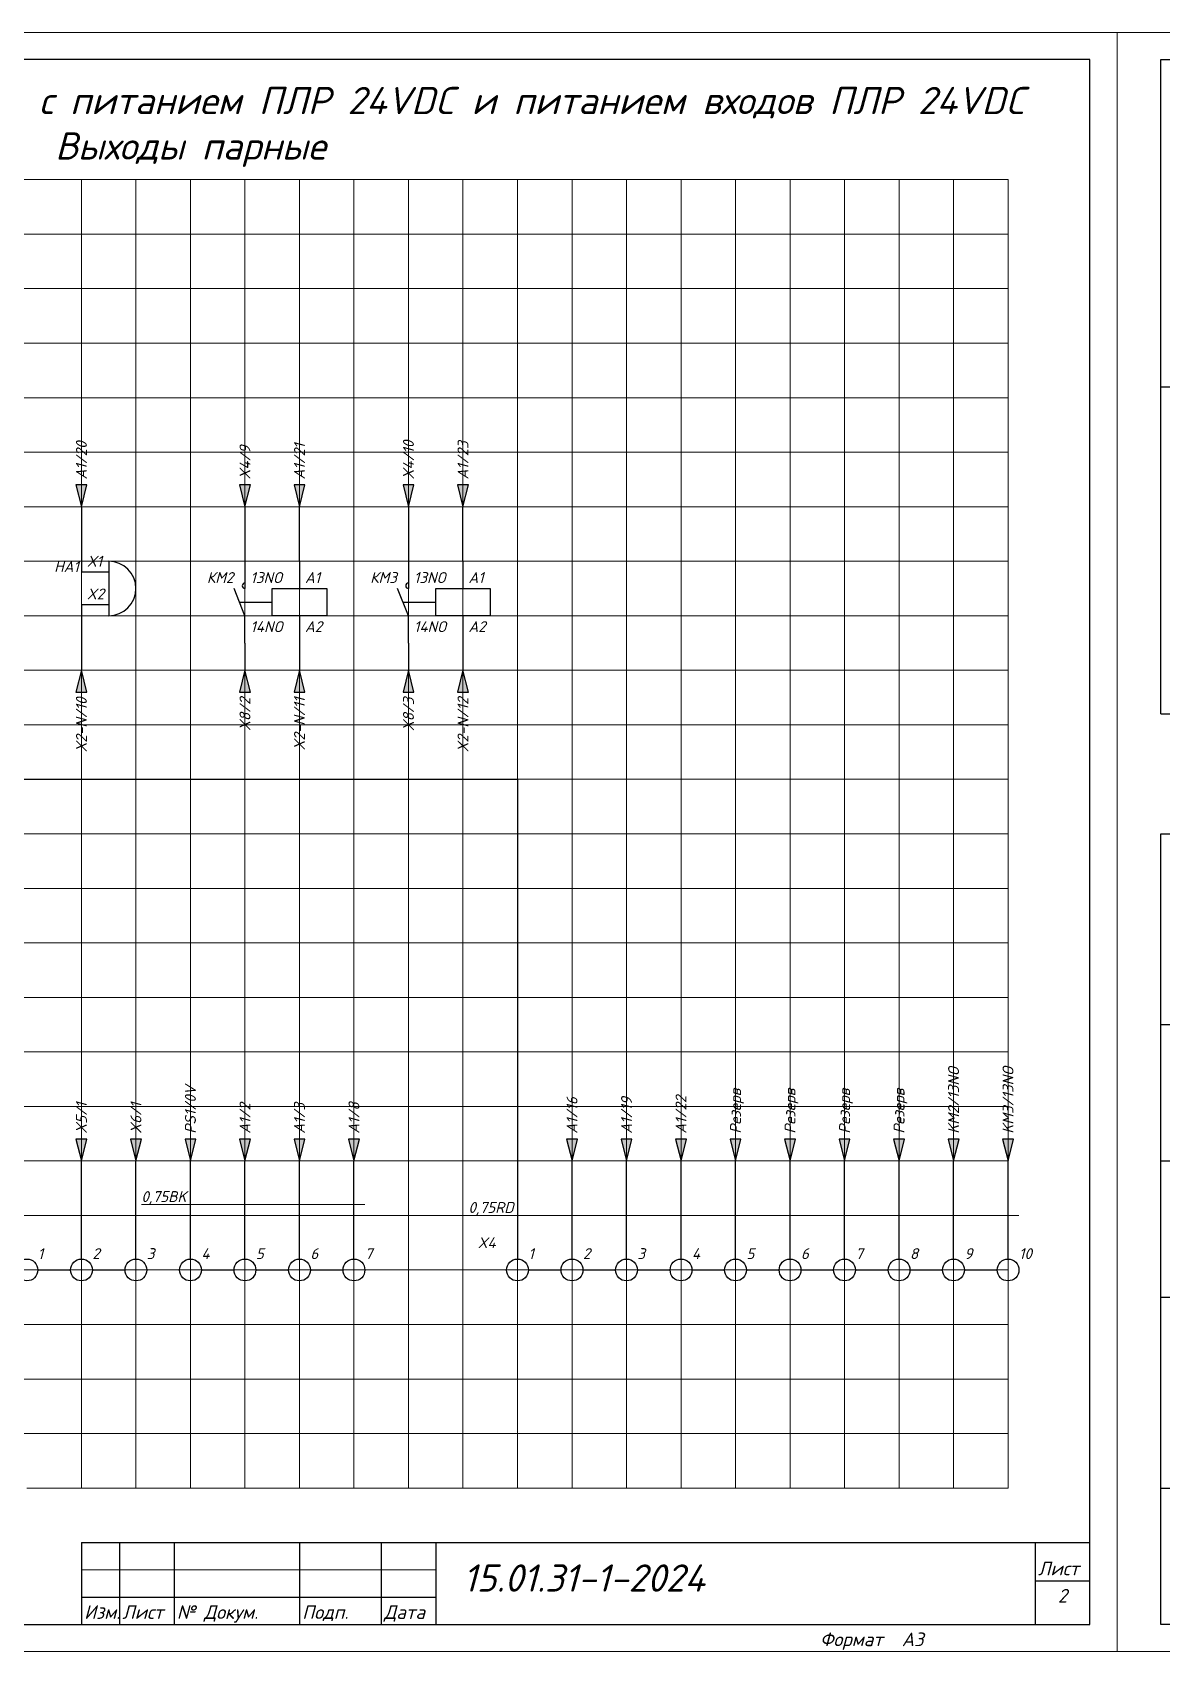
# Model space of a CAD drawing. Header units: millimetres. Extents: x 0 to 53000, y -591 to 24400.
# Drawn here: x 9061 to 9268.2, y 300 to 597 of the extents above; entities that cross this region are included whole.
import ezdxf
from ezdxf.enums import TextEntityAlignment as Align

# ---------------------------------------------------------------- set-up
doc = ezdxf.new("R2010")
doc.units = ezdxf.units.MM
for name, color, linetype, lineweight in [('4', 4, 'Continuous', 15), ('Основная', 7, 'Continuous', 30), ('Тонкая для кабелей', 7, 'Continuous', 15)]:
    doc.layers.add(name, color=color, linetype=linetype, lineweight=lineweight)
doc.layers.add('Привязки', color=2, linetype='Continuous', lineweight=0, plot=False, transparency=0.8)
doc.layers.add('рамка', color=253, linetype='Continuous', lineweight=5, transparency=0.8)
doc.styles.add('текст', font='isocpeui.ttf')

# ---------------------------------------------------------------- blocks, each defined once
blk = doc.blocks.new('*U110')
for p, q in [((8, 232), (8, 292)), ((8, 292), (20, 292)), ((8, 232), (20, 232)), ((8, 172), (8, 232)), ((8, 172), (20, 172)), ((8, 115), (8, 150)), ((8, 150), (20, 150)), ((8, 90), (8, 115)), ((8, 115), (20, 115)), ((8, 65), (8, 90)), ((8, 90), (20, 90)), ((8, 30), (8, 65)), ((8, 65), (20, 65)), ((8, 5), (8, 30)), ((8, 30), (20, 30)), ((230, 20), (415, 20)), ((230, 20), (230, 5)), ((237, 20), (237, 5)), ((247, 20), (247, 5)), ((270, 20), (270, 5)), ((285, 20), (285, 5)), ((295, 20), (295, 5)), ((405, 20), (405, 5)), ((415, 20), (415, 20)), ((415, 20), (415, 20)), ((405, 13), (415, 13)), ((230, 10), (295, 10)), ((20, 5), (8, 5)), ((230, 5), (295, 5)), ((415, 5), (415, 5)), ((415, 5), (415, 5)), ((415, 5), (415, 5)), ((415, 5), (415, 5)), ((415, 5), (415, 5)), ((415, 5), (415, 5)), ((415, 5), (415, 5))]:
    blk.add_line(p, q)
blk.add_lwpolyline([(20, 5), (415, 5), (415, 292), (20, 292)], close=True)
at = {"layer": '4'}
for p, q in [((230, 15), (295, 15)), ((415, 5), (415, 5)), ((415, 5), (415, 5)), ((415, 5), (415, 5)), ((415, 5), (415, 5)), ((415, 5), (415, 5)), ((415, 5), (415, 5)), ((415, 5), (415, 5)), ((415, 5), (415, 5)), ((415, 5), (415, 5))]:
    blk.add_line(p, q, dxfattribs=at)
at = {"layer": 'Привязки'}
blk.add_lwpolyline([(0, 0), (420, 0), (420, 297), (0, 297)], close=True, dxfattribs=at)
at = {"layer": 'рамка'}
blk.add_lwpolyline([(0, 297), (420, 297), (420, 0), (0, 0)], close=True, dxfattribs=at)
at = {"style": 'текст'}
for s, height, p in [('Лист', 2.5, (405.5, 14)), ('Изм.', 2.5, (230.5, 6)), ('Лист', 2.5, (237.5, 6)), ('№ Докум.', 2.5, (247.5, 6)), ('Подп.', 2.5, (270.5, 6)), ('Дата', 2.5, (285.5, 6)), ('Формат', 2.5, (365.5, 1)), ('А3', 2.5, (380.5, 1)), ('Разраб.', 0.0000135, (415, 5)), ('Пров.', 0.0000135, (415, 5)), ('Т.контр.', 0.0000135, (415, 5)), ('Н.контр.', 0.0000135, (415, 5)), ('Утв.', 0.0000135, (415, 5)), ('Лит.', 0.0000135, (415, 5)), ('Масса', 0.0000135, (415, 5)), ('Масштаб', 0.0000135, (415, 5)), ('Листов', 0.0000135, (415, 5)), ('А4', 0.025, (419.61, 0.01)), ('А2', 0.00833, (419.87, 0)), ('А1', 0.00625, (419.9, 0)), ('А0', 0.005, (419.92, 0))]:
    blk.add_text(s, height=height, dxfattribs=at).set_placement(p)
for tag, p, height in [('12', (90, 292), 0.00000373), ('13', (90, 292), 0.00000373), ('27', (90, 292), 0.00000522), ('29', (105, 249), 3.5), ('ИЗМ2', (230.5, 16), 2.5), ('ЛИСТИЗМ2', (237.5, 16), 2.5), ('№ДОКУМИЗМ2', (247.5, 16), 2.5), ('28', (415, 20), 0.0000438), ('ОБОЗНАЧЕНИЕ', (300, 11), 5), ('ИЗМ1', (230.5, 11), 2.5), ('ЛИСТИЗМ1', (237.5, 11), 2.5), ('№ДОКУМИЗМ1', (247.5, 11), 2.5), ('ПОДПИЗМ1', (270.5, 11), 2.5), ('ДАТАИЗМ1', (285.5, 11), 2.5), ('ДАТАНКОНТР', (285.5, 11), 2.5), ('ДАТАУТВ', (285.5, 6), 2.5), ('РАЗРАБ', (415, 5), 0.0000135), ('ЛИСТОВ', (415, 5), 0.0000135), ('ПРОВ', (415, 5), 0.0000135), ('ТКОНТР', (415, 5), 0.0000135), ('НКОНТР', (415, 5), 0.0000135), ('УТВ', (415, 5), 0.0000135), ('10', (415, 5), 0.0000135), ('11', (415, 5), 0.0000135), ('ПОДПИЗМ2', (415, 5), 0.0000135), ('ДАТАИЗМ2', (415, 5), 0.0000135), ('ИЗМ3', (415, 5), 0.0000135), ('ЛИСТИЗМ3', (415, 5), 0.0000135), ('№ДОКУМИЗМ3', (415, 5), 0.0000135), ('ПОДПИЗМ3', (415, 5), 0.0000135), ('ДАТАИЗМ3', (415, 5), 0.0000135), ('ИЗМ4', (415, 5), 0.0000135), ('ЛИСТИЗМ4', (415, 5), 0.0000135), ('№ДОКУМИЗМ4', (415, 5), 0.0000135), ('ПОДПИЗМ4', (415, 5), 0.0000135), ('ДАТАИЗМ4', (415, 5), 0.0000135), ('ДАТАРАЗРАБ', (415, 5), 0.0000135), ('ДАТАПРОВ', (415, 5), 0.0000135), ('ДАТАТКОНТР', (415, 5), 0.0000135)]:
    blk.add_attdef(tag, p, '', height=height, dxfattribs=at)
for tag, p, height, rotation in [('ОБОЗНАЧЕНИЕ-ВЕРХ', (85, 286), 3.5, 180), ('ПРИМЕНЯЕМОСТЬ', (19, 232.5), 2.5, 90), ('СПРАВ№', (19, 172.5), 2.5, 90), ('ДАТАУЧЁТАДУБЛ', (19, 115.5), 2.5, 90), ('ИНВ№ДУБЛ', (19, 90.5), 2.5, 90), ('ВЗАМИНВ№', (19, 65.5), 2.5, 90), ('ДАТАУЧЁТА', (19, 30.5), 2.5, 90), ('ИНВ№ПОДЛ', (19, 5.5), 2.5, 90)]:
    blk.add_attdef(tag, p, '', height=height, rotation=rotation, dxfattribs=at)
blk.add_attdef('30', text='', height=5, dxfattribs=at).set_placement((355, 34), align=Align.MIDDLE)
for tag, height, p in [('ЛИСТ', 2.5, (410, 9)), ('НАИМЕНОВАНИЕ1', 0.000027, (415, 5)), ('НАИМЕНОВАНИЕ2', 0.0000189, (415, 5)), ('НАИМЕНОВАНИЕ3', 0.0000189, (415, 5)), ('НАИМЕНОВАНИЕ4', 0.0000135, (415, 5)), ('МАССА', 0.0000189, (415, 5)), ('МАСШТАБ', 0.0000189, (415, 5)), ('МАТЕРИАЛ1', 0.0000135, (415, 5)), ('МАТЕРИАЛ2', 0.0000135, (415, 5)), ('МАТЕРИАЛ3', 0.0000135, (415, 5)), ('ПРЕДПРИЯТИЕ1', 0.0000189, (415, 5)), ('ПРЕДПРИЯТИЕ2', 0.0000189, (415, 5)), ('ПРЕДПРИЯТИЕ3', 0.0000189, (415, 5))]:
    blk.add_attdef(tag, text='', height=height, dxfattribs=at).set_placement(p, align=Align.CENTER)
for tag in ['ЛИТЕРА', 'ЛИТЕРА2', 'ЛИТЕРА3']:
    blk.add_attdef(tag, text='', height=0.0000135, dxfattribs=at).set_placement((415, 5), align=Align.RIGHT)
for tag in ['ИНДЕКС', 'ИНДЕКС2', 'ИНДЕКС3']:
    blk.add_attdef(tag, text='', height=0.0000135, dxfattribs=at).set_placement((415, 5), align=Align.TOP_LEFT)

msp = doc.modelspace()

# ---------------------------------------------------------------- hatches: boundary and pattern name
at = {"layer": 'Основная'}
h = msp.add_hatch(color=256, dxfattribs=at)
h.dxf.hatch_style = 1
h.paths.add_polyline_path([(9070, 510), (9071, 514), (9070, 514)])
h.paths.add_polyline_path([(9070, 510), (9070, 514), (9069, 514)])
h = msp.add_hatch(color=256, dxfattribs=at)
h.dxf.hatch_style = 1
h.paths.add_polyline_path([(9100, 510), (9101, 514), (9100, 514)])
h.paths.add_polyline_path([(9100, 510), (9100, 514), (9099, 514)])
h = msp.add_hatch(color=256, dxfattribs=at)
h.dxf.hatch_style = 1
h.paths.add_polyline_path([(9110, 510), (9111, 514), (9110, 514)])
h.paths.add_polyline_path([(9110, 510), (9110, 514), (9109, 514)])
h = msp.add_hatch(color=256, dxfattribs=at)
h.dxf.hatch_style = 1
h.paths.add_polyline_path([(9130, 510), (9131, 514), (9130, 514)])
h.paths.add_polyline_path([(9130, 510), (9130, 514), (9129, 514)])
h = msp.add_hatch(color=256, dxfattribs=at)
h.dxf.hatch_style = 1
h.paths.add_polyline_path([(9140, 510), (9141, 514), (9140, 514)])
h.paths.add_polyline_path([(9140, 510), (9140, 514), (9139, 514)])
h = msp.add_hatch(color=256, dxfattribs=at)
h.dxf.hatch_style = 1
h.paths.add_polyline_path([(9070, 480), (9069, 476), (9070, 476)])
h.paths.add_polyline_path([(9070, 480), (9070, 476), (9071, 476)])
h = msp.add_hatch(color=256, dxfattribs=at)
h.dxf.hatch_style = 1
h.paths.add_polyline_path([(9100, 480), (9099, 476), (9100, 476)])
h.paths.add_polyline_path([(9100, 480), (9100, 476), (9101, 476)])
h = msp.add_hatch(color=256, dxfattribs=at)
h.dxf.hatch_style = 1
h.paths.add_polyline_path([(9110, 480), (9109, 476), (9110, 476)])
h.paths.add_polyline_path([(9110, 480), (9110, 476), (9111, 476)])
h = msp.add_hatch(color=256, dxfattribs=at)
h.dxf.hatch_style = 1
h.paths.add_polyline_path([(9130, 480), (9129, 476), (9130, 476)])
h.paths.add_polyline_path([(9130, 480), (9130, 476), (9131, 476)])
h = msp.add_hatch(color=256, dxfattribs=at)
h.dxf.hatch_style = 1
h.paths.add_polyline_path([(9140, 480), (9139, 476), (9140, 476)])
h.paths.add_polyline_path([(9140, 480), (9140, 476), (9141, 476)])
h = msp.add_hatch(color=256, dxfattribs=at)
h.dxf.hatch_style = 1
h.paths.add_polyline_path([(9070, 390), (9071, 394), (9070, 394)])
h.paths.add_polyline_path([(9070, 390), (9070, 394), (9069, 394)])
h = msp.add_hatch(color=256, dxfattribs=at)
h.dxf.hatch_style = 1
h.paths.add_polyline_path([(9080, 390), (9081, 394), (9080, 394)])
h.paths.add_polyline_path([(9080, 390), (9080, 394), (9079, 394)])
h = msp.add_hatch(color=256, dxfattribs=at)
h.dxf.hatch_style = 1
h.paths.add_polyline_path([(9090, 390), (9091, 394), (9090, 394)])
h.paths.add_polyline_path([(9090, 390), (9090, 394), (9089, 394)])
h = msp.add_hatch(color=256, dxfattribs=at)
h.dxf.hatch_style = 1
h.paths.add_polyline_path([(9100, 390), (9101, 394), (9100, 394)])
h.paths.add_polyline_path([(9100, 390), (9100, 394), (9099, 394)])
h = msp.add_hatch(color=256, dxfattribs=at)
h.dxf.hatch_style = 1
h.paths.add_polyline_path([(9110, 390), (9111, 394), (9110, 394)])
h.paths.add_polyline_path([(9110, 390), (9110, 394), (9109, 394)])
h = msp.add_hatch(color=256, dxfattribs=at)
h.dxf.hatch_style = 1
h.paths.add_polyline_path([(9120, 390), (9121, 394), (9120, 394)])
h.paths.add_polyline_path([(9120, 390), (9120, 394), (9119, 394)])
h = msp.add_hatch(color=256, dxfattribs=at)
h.dxf.hatch_style = 1
h.paths.add_polyline_path([(9160, 390), (9161, 394), (9160, 394)])
h.paths.add_polyline_path([(9160, 390), (9160, 394), (9159, 394)])
h = msp.add_hatch(color=256, dxfattribs=at)
h.dxf.hatch_style = 1
h.paths.add_polyline_path([(9170, 390), (9171, 394), (9170, 394)])
h.paths.add_polyline_path([(9170, 390), (9170, 394), (9169, 394)])
h = msp.add_hatch(color=256, dxfattribs=at)
h.dxf.hatch_style = 1
h.paths.add_polyline_path([(9180, 390), (9181, 394), (9180, 394)])
h.paths.add_polyline_path([(9180, 390), (9180, 394), (9179, 394)])
h = msp.add_hatch(color=256, dxfattribs=at)
h.dxf.hatch_style = 1
h.paths.add_polyline_path([(9190, 390), (9191, 394), (9190, 394)])
h.paths.add_polyline_path([(9190, 390), (9190, 394), (9189, 394)])
h = msp.add_hatch(color=256, dxfattribs=at)
h.dxf.hatch_style = 1
h.paths.add_polyline_path([(9200, 390), (9201, 394), (9200, 394)])
h.paths.add_polyline_path([(9200, 390), (9200, 394), (9199, 394)])
h = msp.add_hatch(color=256, dxfattribs=at)
h.dxf.hatch_style = 1
h.paths.add_polyline_path([(9210, 390), (9211, 394), (9210, 394)])
h.paths.add_polyline_path([(9210, 390), (9210, 394), (9209, 394)])
h = msp.add_hatch(color=256, dxfattribs=at)
h.dxf.hatch_style = 1
h.paths.add_polyline_path([(9220, 390), (9221, 394), (9220, 394)])
h.paths.add_polyline_path([(9220, 390), (9220, 394), (9219, 394)])
h = msp.add_hatch(color=256, dxfattribs=at)
h.dxf.hatch_style = 1
h.paths.add_polyline_path([(9230, 390), (9231, 394), (9230, 394)])
h.paths.add_polyline_path([(9230, 390), (9230, 394), (9229, 394)])
h = msp.add_hatch(color=256, dxfattribs=at)
h.dxf.hatch_style = 1
h.paths.add_polyline_path([(9240, 390), (9241, 394), (9240, 394)])
h.paths.add_polyline_path([(9240, 390), (9240, 394), (9239, 394)])

# ---------------------------------------------------------------- linework, layer by layer
for p, q in [((9069, 514), (9070, 510)), ((9071, 514), (9069, 514)), ((9070, 510), (9071, 514)), ((9099, 514), (9100, 510)), ((9101, 514), (9099, 514)), ((9100, 510), (9101, 514)), ((9109, 514), (9110, 510)), ((9111, 514), (9109, 514)), ((9110, 510), (9111, 514)), ((9129, 514), (9130, 510)), ((9131, 514), (9129, 514)), ((9130, 510), (9131, 514)), ((9139, 514), (9140, 510)), ((9141, 514), (9139, 514)), ((9140, 510), (9141, 514)), ((9070, 510), (9070, 498)), ((9100, 510), (9100, 500)), ((9110, 500), (9110, 510)), ((9130, 510), (9130, 500)), ((9140, 500), (9140, 510)), ((9075, 500), (9075, 490)), ((9100, 500), (9100, 495)), ((9110, 500), (9110, 495)), ((9130, 500), (9130, 495)), ((9140, 500), (9140, 495)), ((9075, 498), (9070, 498)), ((9100, 490), (9098, 495)), ((9105, 495), (9115, 495)), ((9105, 490), (9105, 495)), ((9115, 495), (9115, 490)), ((9130, 490), (9128, 495)), ((9135, 495), (9145, 495)), ((9135, 490), (9135, 495)), ((9145, 495), (9145, 490)), ((9075, 492), (9070, 492)), ((9070, 492), (9070, 485)), ((9099.00059, 492.49851), (9105, 492.49851)), ((9129.00059, 492.49851), (9135, 492.49851)), ((9100, 485), (9100, 490)), ((9115, 490), (9105, 490)), ((9110, 490), (9110, 480)), ((9130, 485), (9130, 490)), ((9145, 490), (9135, 490)), ((9140, 490), (9140, 480)), ((9070, 485), (9070, 480)), ((9100, 485), (9100, 480)), ((9130, 485), (9130, 480)), ((9070, 480), (9069, 476)), ((9071, 476), (9070, 480)), ((9100, 480), (9099, 476)), ((9101, 476), (9100, 480)), ((9110, 480), (9109, 476)), ((9111, 476), (9110, 480)), ((9130, 480), (9129, 476)), ((9131, 476), (9130, 480)), ((9140, 480), (9139, 476)), ((9141, 476), (9140, 480)), ((9069, 476), (9071, 476)), ((9099, 476), (9101, 476)), ((9109, 476), (9111, 476)), ((9129, 476), (9131, 476)), ((9139, 476), (9141, 476)), ((8990, 460), (9150, 460)), ((9150, 460), (9150, 380)), ((9069, 394), (9070, 390)), ((9071, 394), (9069, 394)), ((9070, 390), (9071, 394)), ((9079, 394), (9080, 390)), ((9081, 394), (9079, 394)), ((9080, 390), (9081, 394)), ((9089, 394), (9090, 390)), ((9091, 394), (9089, 394)), ((9090, 390), (9091, 394)), ((9099, 394), (9100, 390)), ((9101, 394), (9099, 394)), ((9100, 390), (9101, 394)), ((9109, 394), (9110, 390)), ((9111, 394), (9109, 394)), ((9110, 390), (9111, 394)), ((9119, 394), (9120, 390)), ((9121, 394), (9119, 394)), ((9120, 390), (9121, 394)), ((9159, 394), (9160, 390)), ((9161, 394), (9159, 394)), ((9160, 390), (9161, 394)), ((9169, 394), (9170, 390)), ((9171, 394), (9169, 394)), ((9170, 390), (9171, 394)), ((9179, 394), (9180, 390)), ((9181, 394), (9179, 394)), ((9180, 390), (9181, 394)), ((9189, 394), (9190, 390)), ((9191, 394), (9189, 394)), ((9190, 390), (9191, 394)), ((9199, 394), (9200, 390)), ((9201, 394), (9199, 394)), ((9200, 390), (9201, 394)), ((9209, 394), (9210, 390)), ((9211, 394), (9209, 394)), ((9210, 390), (9211, 394)), ((9219, 394), (9220, 390)), ((9221, 394), (9219, 394)), ((9220, 390), (9221, 394)), ((9229, 394), (9230, 390)), ((9231, 394), (9229, 394)), ((9230, 390), (9231, 394)), ((9239, 394), (9240, 390)), ((9241, 394), (9239, 394)), ((9240, 390), (9241, 394)), ((9070, 380), (9070, 390)), ((9080, 380), (9080, 390)), ((9090, 380), (9090, 390)), ((9100, 380), (9100, 390)), ((9110, 380), (9110, 390)), ((9120, 380), (9120, 390)), ((9160, 380), (9160, 390)), ((9170, 380), (9170, 390)), ((9180, 380), (9180, 390)), ((9190, 380), (9190, 390)), ((9200, 380), (9200, 390)), ((9210, 380), (9210, 390)), ((9220, 380), (9220, 390)), ((9230, 380), (9230, 390)), ((9240, 380), (9240, 390)), ((9070, 372), (9070, 380)), ((9080, 372), (9080, 380)), ((9090, 372), (9090, 380)), ((9100, 372), (9100, 380)), ((9110, 372), (9110, 380)), ((9120, 372), (9120, 380)), ((9150, 380), (9150, 372)), ((9160, 372), (9160, 380)), ((9170, 372), (9170, 380)), ((9180, 372), (9180, 380)), ((9190, 372), (9190, 380)), ((9200, 372), (9200, 380)), ((9210, 372), (9210, 380)), ((9220, 372), (9220, 380)), ((9230, 372), (9230, 380)), ((9240, 372), (9240, 380)), ((9062, 370), (9068, 370)), ((9072, 370), (9078, 370)), ((9092, 370), (9098, 370)), ((9102, 370), (9108, 370)), ((9112, 370), (9118, 370)), ((9152, 370), (9158, 370)), ((9162, 370), (9168, 370)), ((9172, 370), (9178, 370)), ((9182, 370), (9188, 370)), ((9192, 370), (9198, 370)), ((9202, 370), (9208, 370)), ((9212, 370), (9218, 370)), ((9222, 370), (9228, 370)), ((9232, 370), (9238, 370))]:
    msp.add_line(p, q, dxfattribs=at)
for centre in [(9060, 370), (9070, 370), (9080, 370), (9090, 370), (9100, 370), (9110, 370), (9120, 370), (9150, 370), (9160, 370), (9170, 370), (9180, 370), (9190, 370), (9200, 370), (9210, 370), (9220, 370), (9230, 370), (9240, 370)]:
    msp.add_circle(centre, 2, dxfattribs=at)
for centre, radius, start, end in [((9075, 495), 5, 270, 90), ((9100, 495.5), 0.5, 90, 270), ((9130, 495.5), 0.5, 90, 270)]:
    msp.add_arc(centre, radius, start, end, dxfattribs=at)
at = {"layer": 'Привязки'}
for p, q in [((8870, 570), (9240, 570)), ((9070, 570), (9070, 330)), ((9080, 570), (9080, 330)), ((9090, 570), (9090, 330)), ((9100, 570), (9100, 330)), ((9110, 570), (9110, 330)), ((9120, 570), (9120, 330)), ((9130, 570), (9130, 330)), ((9140, 570), (9140, 330)), ((9150, 570), (9150, 330)), ((9160, 570), (9160, 330)), ((9170, 570), (9170, 330)), ((9180, 570), (9180, 330)), ((9190, 570), (9190, 330)), ((9200, 570), (9200, 330)), ((9210, 570), (9210, 330)), ((9220, 570), (9220, 330)), ((9230, 570), (9230, 330)), ((9240, 570), (9240, 330)), ((8870, 560), (9240, 560)), ((8870, 550), (9240, 550)), ((8870, 540), (9240, 540)), ((8870, 530), (9240, 530)), ((8870, 520), (9240, 520)), ((8870, 510), (9240, 510)), ((8870, 500), (9240, 500)), ((8870, 490), (9240, 490)), ((8870, 480), (9240, 480)), ((8870, 470), (9240, 470)), ((8870, 460), (9240, 460)), ((8870, 450), (9240, 450)), ((8870, 440), (9240, 440)), ((8870, 430), (9240, 430)), ((8870, 420), (9240, 420)), ((8870, 410), (9240, 410)), ((8870, 400), (9240, 400)), ((8870, 390), (9240, 390)), ((8870, 380), (9240, 380)), ((8870, 370), (9240, 370)), ((8870, 360), (9240, 360)), ((8870, 350), (9240, 350)), ((8870, 340), (9240, 340)), ((9240, 330), (9060, 330))]:
    msp.add_line(p, q, dxfattribs=at)
at = {"layer": 'Тонкая для кабелей'}
for p, q in [((9122, 382), (9081, 382)), ((9082, 380), (9051, 380)), ((9242, 380), (9141, 380))]:
    msp.add_line(p, q, dxfattribs=at)

# ---------------------------------------------------------------- block references
ref = msp.add_blockref('*U110', (8840, 300))
ref.add_attrib('ОБОЗНАЧЕНИЕ', '15.01.31-1-2024', (9140, 311), dxfattribs={"height": 5, "style": 'текст'})
ref.add_attrib('НАИМЕНОВАНИЕ1', 'Система', dxfattribs={"height": 0.0000189, "style": 'текст'}).set_placement((9254.99954, 305.00017), align=Align.CENTER)
ref.add_attrib('НАИМЕНОВАНИЕ2', 'автоматического управления', dxfattribs={"height": 0.0000189, "style": 'текст'}).set_placement((9254.99954, 305.00014), align=Align.CENTER)
ref.add_attrib('НАИМЕНОВАНИЕ3', 'уровнем', dxfattribs={"height": 0.0000189, "style": 'текст'}).set_placement((9254.99954, 305.00011), align=Align.CENTER)
ref.add_attrib('РАЗРАБ', 'Соловьев И. П.', (9254.99909, 305.00014), dxfattribs={"height": 0.0000108, "style": 'текст'})
ref.add_attrib('ЛИСТОВ', '3', (9254.99992, 305.00009), dxfattribs={"height": 0.0000135, "style": 'текст'})
ref.add_attrib('ЛИСТ', '2', dxfattribs={"height": 2.5, "style": 'текст'}).set_placement((9250, 309), align=Align.CENTER)
ref.add_attrib('МАТЕРИАЛ2', 'Принципиальная электрическая схема', dxfattribs={"height": 0.0000135, "style": 'текст'}).set_placement((9254.99954, 305.00003), align=Align.CENTER)
ref.add_attrib('ПРЕДПРИЯТИЕ1', 'ФГБОУ ДПО "Институт', dxfattribs={"height": 0.0000108, "style": 'текст'}).set_placement((9254.99986, 305.00006), align=Align.CENTER)
ref.add_attrib('ПРЕДПРИЯТИЕ2', 'развития профессионального', dxfattribs={"height": 0.0000108, "style": 'текст'}).set_placement((9254.99986, 305.00003), align=Align.CENTER)
ref.add_attrib('ПРЕДПРИЯТИЕ3', 'образования"', dxfattribs={"height": 0.0000108, "style": 'текст'}).set_placement((9254.99986, 305.00001), align=Align.CENTER)
msp.add_blockref('*U110', (9260, 300))

# ---------------------------------------------------------------- texts
at = {"layer": 'Основная', "style": 'текст'}
for s, width, heights, insert, char_height, attachment_point in [('Принципиальная электрическая схема с питанием ПЛР 24VDC и питанием входов ПЛР 24VDC\\PВыходы парные', 333.9398066, [15.99579], (9090.0001, 586.99998), 5, 2), ('HA1', 3, [0], (9065, 498), 2, 7), ('X1', 3, [0], (9071, 499), 2, 7), ('КМ2', 5.8793103, [0], (9097.87931, 496), 2, 9), ('13NO', 3, [0], (9101, 496), 2, 7), ('А1', 3, [0], (9111, 496), 2, 7), ('КМ3', 5.8793103, [0], (9127.87931, 496), 2, 9), ('13NO', 3, [0], (9131, 496), 2, 7), ('А1', 3, [0], (9141, 496), 2, 7), ('X2', 3, [0], (9071, 493), 2, 7), ('14NO', 3, [0], (9101, 487), 2, 7), ('А2', 3, [0], (9111, 487), 2, 7), ('14NO', 3, [0], (9131, 487), 2, 7), ('А2', 3, [0], (9141, 487), 2, 7), ('X4', 10, [0], (9146, 374), 2, 9), ('1', 3, [0], (9062, 372), 2, 7), ('2', 3, [0], (9072, 372), 2, 7), ('3', 3, [0], (9082, 372), 2, 7), ('4', 3, [0], (9092, 372), 2, 7), ('5', 3, [0], (9102, 372), 2, 7), ('6', 3, [0], (9112, 372), 2, 7), ('7', 3, [0], (9122, 372), 2, 7), ('1', 3, [0], (9152, 372), 2, 7), ('2', 3, [0], (9162, 372), 2, 7), ('3', 3, [0], (9172, 372), 2, 7), ('4', 3, [0], (9182, 372), 2, 7), ('5', 3, [0], (9192, 372), 2, 7), ('6', 3, [0], (9202, 372), 2, 7), ('7', 3, [0], (9212, 372), 2, 7), ('8', 3, [0], (9222, 372), 2, 7), ('9', 3, [0], (9232, 372), 2, 7), ('10', 3, [0], (9242, 372), 2, 7)]:
    msp.add_mtext_dynamic_manual_height_columns(s, width=width, gutter_width=200, heights=heights, dxfattribs=dict(at, insert=insert, char_height=char_height, attachment_point=attachment_point))
at = {"layer": 'Основная', "char_height": 2, "rotation": 90, "style": 'текст'}
for s, insert, attachment_point in [('A1/20', (9069, 515), 1), ('X4/9', (9099, 515), 1), ('A1/21', (9109, 515), 1), ('X4/10', (9129, 515), 1), ('A1/23', (9139, 515), 1), ('X2-N/10', (9071, 475), 9), ('X8/2', (9101, 475), 9), ('X2-N/11', (9111, 475), 9), ('X8/3', (9131, 475), 9), ('X2-N/12', (9141, 475), 9), ('KM2/13NO', (9229, 395), 1), ('KM3/13NO', (9239, 395), 1), ('PS1/0V', (9089, 395), 1), ('X5/1', (9069, 395), 1), ('А1/8', (9119, 395), 1), ('А1/16', (9159, 395), 1), ('А1/19', (9169, 395), 1), ('А1/22', (9179, 395), 1), ('Резерв', (9189, 395), 1), ('Резерв', (9199, 395), 1), ('Резерв', (9209, 395), 1), ('Резерв', (9219, 395), 1), ('X6/1', (9079, 395), 1), ('А1/2', (9099, 395), 1), ('А1/3', (9109, 395), 1)]:
    msp.add_mtext_dynamic_manual_height_columns(s, width=5.8793103, gutter_width=200, heights=[0], dxfattribs=dict(at, insert=insert, attachment_point=attachment_point))
at = {"layer": 'Тонкая для кабелей', "char_height": 2, "attachment_point": 7, "style": 'текст'}
for s, insert in [('0,75BK', (9081, 382)), ('0,75RD', (9141, 380))]:
    msp.add_mtext_dynamic_manual_height_columns(s, width=10, gutter_width=200, heights=[0], dxfattribs=dict(at, insert=insert))

doc.saveas('drawing.dxf')
